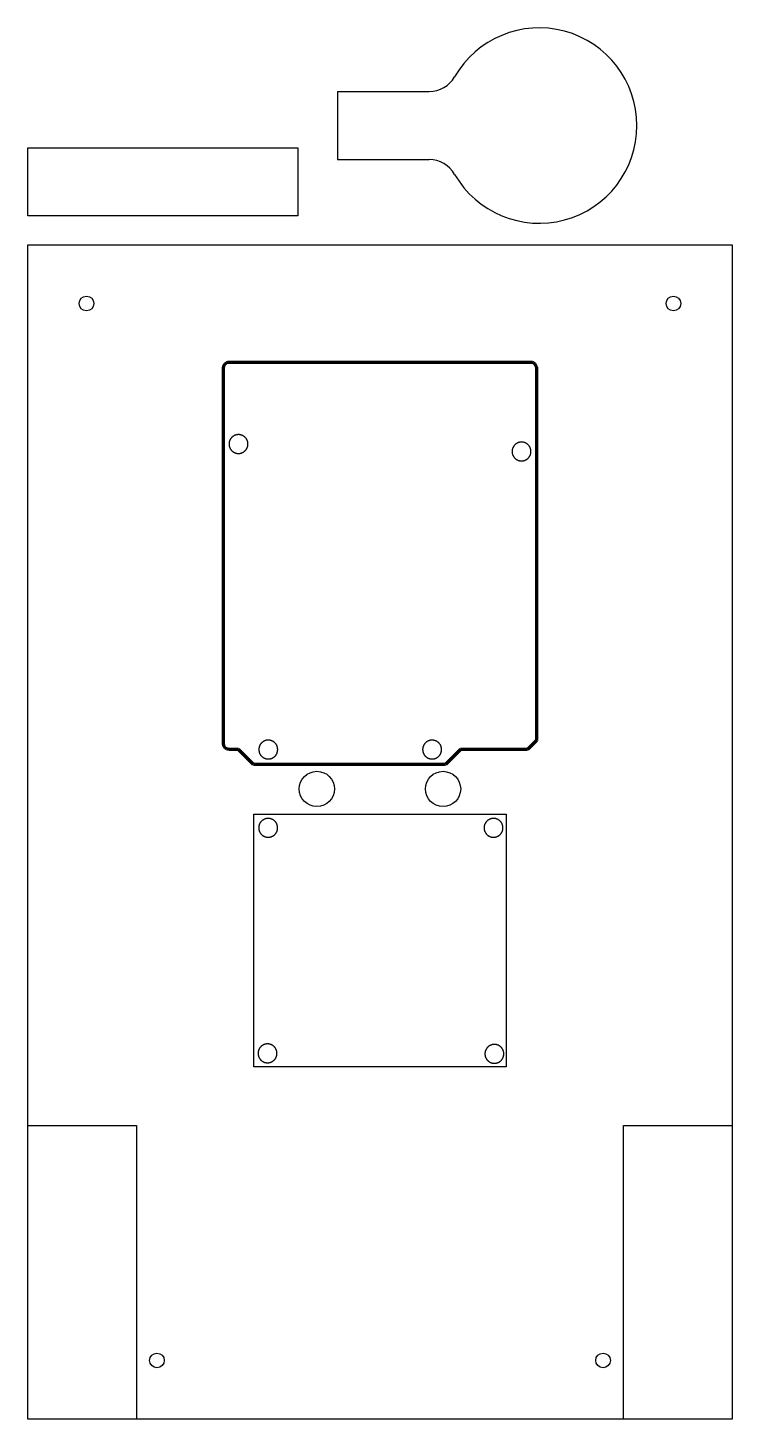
# Model space of a CAD drawing. Header units: millimetres. Extents: x -130 to 115, y 0 to 237.
# Drawn here: x -130 to -10, y 0 to 236.9 of the extents above; entities that cross this region are included whole.
import ezdxf

# ---------------------------------------------------------------- set-up
doc = ezdxf.new("R2010")
doc.units = ezdxf.units.MM
doc.layers.add('Incisione', color=5, linetype='Continuous', true_color=0x1710ff)
doc.layers.add('Taglio', color=22, linetype='Continuous', true_color=0xc0240f)

msp = doc.modelspace()

# ---------------------------------------------------------------- linework, layer by layer
for p, q in [((-77.28, 226.1), (-61.64, 226.1)), ((-77.28, 226.1), (-77.28, 214.5)), ((-77.28, 214.5), (-61.64, 214.5)), ((-93.02, 0), (-130.02, 0)), ((-10.02, 0), (-47.02, 0))]:
    msp.add_line(p, q)
for points in [[(-130.02, 216.51), (-84.02, 216.51), (-84.02, 204.91), (-130.02, 204.91)], [(-130.02, 200), (-10.02, 200), (-10.02, 0), (-130.02, 0)]]:
    msp.add_lwpolyline(points, close=True)
at = {"color": 52, "true_color": 0xc8c92d}
for points in [[(-91.52, 103.03), (-48.52, 103.03), (-48.52, 60.03), (-91.52, 60.03)], [(-130.02, 50), (-111.52, 50), (-111.52, 0), (-130.02, 0)], [(-28.52, 50), (-10.02, 50), (-10.02, 0), (-28.52, 0)]]:
    msp.add_lwpolyline(points, close=True, dxfattribs=at)
at = {"color": 1}
for centre in [(-120.02, 190), (-20.02, 190), (-108.02, 10), (-32.02, 10)]:
    msp.add_circle(centre, 1.25, dxfattribs=at)
for centre in [(-80.77, 107.33), (-59.27, 107.33)]:
    msp.add_circle(centre, 3)
for centre, radius, start, end in [((-42.88, 220.3), 16.64, 0, 150.068), ((-61.64, 231.1), 5, 270, 330.068), ((-42.88, 220.3), 16.64, 209.932, 0), ((-61.64, 209.5), 5, 29.932, 90)]:
    msp.add_arc(centre, radius, start, end)
at = {"layer": 'Incisione', "color": 41, "lineweight": 211, "true_color": 0xf4ee51}
msp.add_lwpolyline([(-96.67, 179.04), (-96.62, 179.29)], dxfattribs=at)
at = {"layer": 'Incisione', "color": 52, "lineweight": 211, "true_color": 0xc8c92d}
for points in [[(-96.67, 115.03), (-96.67, 179.04)], [(-96.62, 179.29), (-96.54, 179.52)], [(-96.54, 179.52), (-96.37, 179.74)], [(-96.37, 179.74), (-96.16, 179.9)], [(-96.16, 179.9), (-95.93, 179.99)], [(-95.93, 179.99), (-95.67, 180.03)], [(-95.67, 180.03), (-44.38, 180.03)], [(-44.38, 180.03), (-44.11, 179.99)], [(-44.11, 179.99), (-43.87, 179.9)], [(-43.87, 179.9), (-43.66, 179.74)], [(-43.66, 179.74), (-43.51, 179.52)], [(-43.51, 179.52), (-43.41, 179.29)], [(-43.41, 179.29), (-43.37, 179.04)], [(-43.37, 179.04), (-43.37, 115.56)], [(-96.62, 114.78), (-96.67, 115.03)], [(-96.54, 114.54), (-96.62, 114.78)], [(-96.37, 114.33), (-96.54, 114.54)], [(-96.16, 114.16), (-96.37, 114.33)], [(-95.93, 114.08), (-96.16, 114.16)], [(-95.67, 114.04), (-95.93, 114.08)], [(-94.13, 114.04), (-95.67, 114.04)], [(-91.59, 111.5), (-94.13, 114.04)], [(-56.32, 114.04), (-58.85, 111.5)], [(-44.89, 114.04), (-56.32, 114.04)], [(-43.37, 115.56), (-44.89, 114.04)], [(-58.85, 111.5), (-91.59, 111.5)]]:
    msp.add_lwpolyline(points, dxfattribs=at)
at = {"layer": 'Taglio'}
for points in [[(-94.13, 164.46), (-94.07, 164.46), (-94.02, 164.46), (-93.96, 164.47), (-93.9, 164.47), (-93.85, 164.48), (-93.79, 164.49), (-93.74, 164.51), (-93.69, 164.52), (-93.63, 164.54), (-93.58, 164.55), (-93.53, 164.57), (-93.48, 164.6), (-93.43, 164.62), (-93.38, 164.64), (-93.33, 164.67), (-93.28, 164.7), (-93.23, 164.73), (-93.19, 164.76), (-93.14, 164.79), (-93.1, 164.83), (-93.06, 164.87), (-93.02, 164.9), (-92.98, 164.94), (-92.94, 164.98), (-92.9, 165.02), (-92.87, 165.07), (-92.83, 165.11), (-92.8, 165.16), (-92.77, 165.2), (-92.74, 165.25), (-92.71, 165.3), (-92.69, 165.35), (-92.66, 165.4), (-92.64, 165.45), (-92.62, 165.5), (-92.6, 165.56), (-92.59, 165.61), (-92.57, 165.66), (-92.56, 165.72), (-92.55, 165.77), (-92.54, 165.83), (-92.53, 165.88), (-92.52, 165.94), (-92.52, 165.99), (-92.52, 166.05), (-92.52, 166.1), (-92.52, 166.16), (-92.53, 166.21), (-92.53, 166.27), (-92.54, 166.33), (-92.55, 166.38), (-92.56, 166.43), (-92.57, 166.49), (-92.59, 166.54), (-92.61, 166.6), (-92.63, 166.65), (-92.65, 166.7), (-92.67, 166.75), (-92.7, 166.8), (-92.72, 166.85), (-92.75, 166.9), (-92.78, 166.94), (-92.81, 166.99), (-92.84, 167.04), (-92.88, 167.08), (-92.91, 167.12), (-92.95, 167.16), (-92.99, 167.2), (-93.03, 167.24), (-93.07, 167.28), (-93.11, 167.32), (-93.16, 167.35), (-93.2, 167.38), (-93.25, 167.41), (-93.3, 167.44), (-93.34, 167.47), (-93.39, 167.5), (-93.44, 167.52), (-93.49, 167.54), (-93.55, 167.57), (-93.6, 167.59), (-93.65, 167.6), (-93.7, 167.62), (-93.76, 167.63), (-93.81, 167.64), (-93.87, 167.65), (-93.92, 167.66), (-93.98, 167.67), (-94.03, 167.67), (-94.09, 167.67), (-94.15, 167.67), (-94.2, 167.67), (-94.26, 167.67), (-94.31, 167.66), (-94.37, 167.66), (-94.42, 167.65), (-94.48, 167.64), (-94.53, 167.62), (-94.58, 167.61), (-94.64, 167.59), (-94.69, 167.57), (-94.74, 167.55), (-94.79, 167.53), (-94.84, 167.51), (-94.89, 167.48), (-94.94, 167.45), (-94.99, 167.42), (-95.04, 167.39), (-95.08, 167.36), (-95.13, 167.33), (-95.17, 167.29), (-95.21, 167.25), (-95.25, 167.22), (-95.29, 167.18), (-95.33, 167.14), (-95.36, 167.09), (-95.4, 167.05), (-95.43, 167.01), (-95.46, 166.96), (-95.49, 166.91), (-95.52, 166.87), (-95.55, 166.82), (-95.57, 166.77), (-95.6, 166.72), (-95.62, 166.66), (-95.64, 166.61), (-95.66, 166.56), (-95.67, 166.51), (-95.69, 166.45), (-95.7, 166.4), (-95.71, 166.34), (-95.72, 166.29), (-95.73, 166.23), (-95.73, 166.18), (-95.73, 166.12), (-95.73, 166.07)], [(-95.73, 166.07), (-95.73, 166.01), (-95.73, 165.95), (-95.73, 165.9), (-95.72, 165.84), (-95.71, 165.79), (-95.7, 165.73), (-95.69, 165.68), (-95.67, 165.62), (-95.66, 165.57), (-95.64, 165.52), (-95.62, 165.46), (-95.6, 165.41), (-95.57, 165.36), (-95.55, 165.31), (-95.52, 165.26), (-95.49, 165.21), (-95.46, 165.17), (-95.43, 165.12), (-95.39, 165.08), (-95.36, 165.03), (-95.32, 164.99), (-95.28, 164.95), (-95.24, 164.91), (-95.2, 164.87), (-95.16, 164.83), (-95.12, 164.8), (-95.07, 164.77), (-95.03, 164.73), (-94.98, 164.7), (-94.93, 164.67), (-94.88, 164.65), (-94.83, 164.62), (-94.78, 164.6), (-94.73, 164.58), (-94.68, 164.56), (-94.62, 164.54), (-94.57, 164.52), (-94.52, 164.51), (-94.46, 164.49), (-94.41, 164.48), (-94.35, 164.47), (-94.29, 164.47), (-94.24, 164.46), (-94.18, 164.46), (-94.13, 164.46)], [(-47.51, 164.8), (-47.51, 164.74), (-47.51, 164.68), (-47.5, 164.63), (-47.5, 164.57), (-47.49, 164.52), (-47.48, 164.46), (-47.47, 164.41), (-47.45, 164.35), (-47.43, 164.3), (-47.42, 164.25), (-47.4, 164.19), (-47.37, 164.14), (-47.35, 164.09), (-47.32, 164.04), (-47.3, 163.99), (-47.27, 163.94), (-47.24, 163.9), (-47.21, 163.85), (-47.17, 163.81), (-47.14, 163.76), (-47.1, 163.72), (-47.06, 163.68), (-47.02, 163.64), (-46.98, 163.6), (-46.94, 163.57), (-46.89, 163.53), (-46.85, 163.5), (-46.8, 163.46), (-46.76, 163.43), (-46.71, 163.4), (-46.66, 163.38), (-46.61, 163.35), (-46.56, 163.33), (-46.51, 163.31), (-46.45, 163.29), (-46.4, 163.27), (-46.35, 163.25), (-46.29, 163.24), (-46.24, 163.22), (-46.18, 163.21), (-46.13, 163.2), (-46.07, 163.2), (-46.02, 163.19), (-45.96, 163.19), (-45.9, 163.19), (-45.85, 163.19), (-45.79, 163.19), (-45.74, 163.2), (-45.68, 163.2), (-45.63, 163.21), (-45.57, 163.22), (-45.52, 163.24), (-45.46, 163.25), (-45.41, 163.27), (-45.36, 163.28), (-45.31, 163.3), (-45.26, 163.33), (-45.2, 163.35), (-45.16, 163.37), (-45.11, 163.4), (-45.06, 163.43), (-45.01, 163.46), (-44.97, 163.49), (-44.92, 163.52), (-44.88, 163.56), (-44.84, 163.6), (-44.79, 163.63), (-44.75, 163.67), (-44.72, 163.71), (-44.68, 163.76), (-44.64, 163.8), (-44.61, 163.84), (-44.58, 163.89), (-44.55, 163.93), (-44.52, 163.98), (-44.49, 164.03), (-44.47, 164.08), (-44.44, 164.13), (-44.42, 164.18), (-44.4, 164.23), (-44.38, 164.29), (-44.36, 164.34), (-44.35, 164.39), (-44.34, 164.45), (-44.32, 164.5), (-44.31, 164.56), (-44.31, 164.61), (-44.3, 164.67), (-44.3, 164.72), (-44.3, 164.78), (-44.3, 164.83), (-44.3, 164.89), (-44.3, 164.95), (-44.31, 165), (-44.32, 165.06), (-44.33, 165.11), (-44.34, 165.17), (-44.35, 165.22), (-44.37, 165.27), (-44.39, 165.33), (-44.41, 165.38), (-44.43, 165.43), (-44.45, 165.48), (-44.47, 165.53), (-44.5, 165.58), (-44.53, 165.63), (-44.56, 165.67), (-44.59, 165.72), (-44.62, 165.77), (-44.66, 165.81), (-44.69, 165.85), (-44.73, 165.89), (-44.77, 165.93), (-44.81, 165.97), (-44.85, 166.01), (-44.89, 166.05), (-44.94, 166.08), (-44.98, 166.11), (-45.03, 166.14), (-45.07, 166.17), (-45.12, 166.2), (-45.17, 166.23), (-45.22, 166.25), (-45.27, 166.28), (-45.32, 166.3), (-45.38, 166.32), (-45.43, 166.33), (-45.48, 166.35), (-45.54, 166.36), (-45.59, 166.37), (-45.65, 166.38), (-45.7, 166.39), (-45.76, 166.4), (-45.81, 166.4), (-45.87, 166.4), (-45.92, 166.4), (-45.98, 166.4), (-46.03, 166.4), (-46.09, 166.39), (-46.15, 166.39), (-46.2, 166.38), (-46.25, 166.37), (-46.31, 166.35), (-46.36, 166.34), (-46.42, 166.32), (-46.47, 166.3), (-46.52, 166.28), (-46.57, 166.26), (-46.62, 166.24), (-46.67, 166.21), (-46.72, 166.18), (-46.77, 166.15), (-46.81, 166.12), (-46.86, 166.09), (-46.9, 166.06), (-46.95, 166.02), (-46.99, 165.99), (-47.03, 165.95), (-47.07, 165.91), (-47.11, 165.87), (-47.14, 165.82), (-47.18, 165.78), (-47.21, 165.74), (-47.24, 165.69), (-47.27, 165.64), (-47.3, 165.6), (-47.33, 165.55), (-47.35, 165.5), (-47.38, 165.45), (-47.4, 165.4), (-47.42, 165.34), (-47.44, 165.29), (-47.45, 165.24), (-47.47, 165.18), (-47.48, 165.13), (-47.49, 165.07), (-47.5, 165.02), (-47.5, 164.96), (-47.51, 164.91), (-47.51, 164.85), (-47.51, 164.8)], [(-89.05, 112.43), (-88.99, 112.43), (-88.94, 112.43), (-88.88, 112.44), (-88.83, 112.44), (-88.77, 112.45), (-88.72, 112.46), (-88.66, 112.47), (-88.61, 112.49), (-88.56, 112.51), (-88.5, 112.52), (-88.45, 112.54), (-88.4, 112.56), (-88.35, 112.59), (-88.3, 112.61), (-88.25, 112.64), (-88.2, 112.67), (-88.16, 112.7), (-88.11, 112.73), (-88.06, 112.76), (-88.02, 112.8), (-87.98, 112.84), (-87.94, 112.87), (-87.9, 112.91), (-87.86, 112.95), (-87.82, 112.99), (-87.79, 113.04), (-87.75, 113.08), (-87.72, 113.13), (-87.69, 113.17), (-87.66, 113.22), (-87.63, 113.27), (-87.61, 113.32), (-87.58, 113.37), (-87.56, 113.42), (-87.54, 113.47), (-87.52, 113.52), (-87.51, 113.58), (-87.49, 113.63), (-87.48, 113.69), (-87.47, 113.74), (-87.46, 113.8), (-87.45, 113.85), (-87.45, 113.91), (-87.44, 113.96), (-87.44, 114.02), (-87.44, 114.07), (-87.44, 114.13), (-87.45, 114.18), (-87.45, 114.24), (-87.46, 114.29), (-87.47, 114.35), (-87.48, 114.4), (-87.5, 114.46), (-87.51, 114.51), (-87.53, 114.56), (-87.55, 114.62), (-87.57, 114.67), (-87.59, 114.72), (-87.62, 114.77), (-87.64, 114.82), (-87.67, 114.87), (-87.7, 114.91), (-87.73, 114.96), (-87.77, 115.01), (-87.8, 115.05), (-87.84, 115.09), (-87.87, 115.13), (-87.91, 115.17), (-87.95, 115.21), (-87.99, 115.25), (-88.04, 115.28), (-88.08, 115.32), (-88.12, 115.35), (-88.17, 115.38), (-88.22, 115.41), (-88.27, 115.44), (-88.32, 115.47), (-88.37, 115.49), (-88.42, 115.51), (-88.47, 115.54), (-88.52, 115.55), (-88.57, 115.57), (-88.63, 115.59), (-88.68, 115.6), (-88.73, 115.61), (-88.79, 115.62), (-88.84, 115.63), (-88.9, 115.64), (-88.96, 115.64), (-89.01, 115.64), (-89.07, 115.64), (-89.12, 115.64), (-89.18, 115.64), (-89.23, 115.63), (-89.29, 115.63), (-89.34, 115.62), (-89.4, 115.61), (-89.45, 115.59), (-89.51, 115.58), (-89.56, 115.56), (-89.61, 115.54), (-89.66, 115.52), (-89.71, 115.5), (-89.77, 115.48), (-89.81, 115.45), (-89.86, 115.42), (-89.91, 115.39), (-89.96, 115.36), (-90, 115.33), (-90.05, 115.3), (-90.09, 115.26), (-90.13, 115.22), (-90.17, 115.19), (-90.21, 115.15), (-90.25, 115.11), (-90.29, 115.06), (-90.32, 115.02), (-90.35, 114.98), (-90.39, 114.93), (-90.42, 114.88), (-90.44, 114.83), (-90.47, 114.79), (-90.5, 114.74), (-90.52, 114.69), (-90.54, 114.63), (-90.56, 114.58), (-90.58, 114.53), (-90.6, 114.48), (-90.61, 114.42), (-90.62, 114.37), (-90.63, 114.31), (-90.64, 114.26), (-90.65, 114.2), (-90.65, 114.15), (-90.66, 114.09), (-90.66, 114.04)], [(-90.66, 114.04), (-90.66, 113.98), (-90.65, 113.92), (-90.65, 113.87), (-90.64, 113.81), (-90.63, 113.76), (-90.62, 113.7), (-90.61, 113.65), (-90.59, 113.59), (-90.58, 113.54), (-90.56, 113.49), (-90.54, 113.43), (-90.52, 113.38), (-90.49, 113.33), (-90.47, 113.28), (-90.44, 113.23), (-90.41, 113.18), (-90.38, 113.14), (-90.35, 113.09), (-90.32, 113.05), (-90.28, 113), (-90.24, 112.96), (-90.21, 112.92), (-90.17, 112.88), (-90.12, 112.84), (-90.08, 112.8), (-90.04, 112.77), (-89.99, 112.74), (-89.95, 112.7), (-89.9, 112.67), (-89.85, 112.64), (-89.8, 112.62), (-89.75, 112.59), (-89.7, 112.57), (-89.65, 112.55), (-89.6, 112.52), (-89.55, 112.51), (-89.49, 112.49), (-89.44, 112.48), (-89.38, 112.46), (-89.33, 112.45), (-89.27, 112.44), (-89.22, 112.44), (-89.16, 112.43), (-89.1, 112.43), (-89.05, 112.43)], [(-61.14, 112.43), (-61.08, 112.43), (-61.03, 112.43), (-60.97, 112.44), (-60.92, 112.44), (-60.86, 112.45), (-60.81, 112.46), (-60.75, 112.47), (-60.7, 112.49), (-60.65, 112.51), (-60.59, 112.52), (-60.54, 112.54), (-60.49, 112.56), (-60.44, 112.59), (-60.39, 112.61), (-60.34, 112.64), (-60.29, 112.67), (-60.25, 112.7), (-60.2, 112.73), (-60.16, 112.76), (-60.11, 112.8), (-60.07, 112.84), (-60.03, 112.87), (-59.99, 112.91), (-59.95, 112.95), (-59.91, 112.99), (-59.88, 113.04), (-59.85, 113.08), (-59.81, 113.13), (-59.78, 113.17), (-59.75, 113.22), (-59.73, 113.27), (-59.7, 113.32), (-59.68, 113.37), (-59.65, 113.42), (-59.63, 113.47), (-59.61, 113.52), (-59.6, 113.58), (-59.58, 113.63), (-59.57, 113.69), (-59.56, 113.74), (-59.55, 113.8), (-59.54, 113.85), (-59.54, 113.91), (-59.53, 113.96), (-59.53, 114.02), (-59.53, 114.07), (-59.53, 114.13), (-59.54, 114.18), (-59.54, 114.24), (-59.55, 114.29), (-59.56, 114.35), (-59.57, 114.4), (-59.59, 114.46), (-59.6, 114.51), (-59.62, 114.56), (-59.64, 114.62), (-59.66, 114.67), (-59.68, 114.72), (-59.71, 114.77), (-59.73, 114.82), (-59.76, 114.87), (-59.79, 114.91), (-59.82, 114.96), (-59.86, 115.01), (-59.89, 115.05), (-59.93, 115.09), (-59.96, 115.13), (-60, 115.17), (-60.04, 115.21), (-60.08, 115.25), (-60.13, 115.28), (-60.17, 115.32), (-60.22, 115.35), (-60.26, 115.38), (-60.31, 115.41), (-60.36, 115.44), (-60.41, 115.47), (-60.46, 115.49), (-60.51, 115.51), (-60.56, 115.54), (-60.61, 115.55), (-60.66, 115.57), (-60.72, 115.59), (-60.77, 115.6), (-60.83, 115.61), (-60.88, 115.62), (-60.94, 115.63), (-60.99, 115.64), (-61.05, 115.64), (-61.1, 115.64), (-61.16, 115.64), (-61.21, 115.64), (-61.27, 115.64), (-61.32, 115.63), (-61.38, 115.63), (-61.43, 115.62), (-61.49, 115.61), (-61.54, 115.59), (-61.6, 115.58), (-61.65, 115.56), (-61.7, 115.54), (-61.75, 115.52), (-61.81, 115.5), (-61.86, 115.48), (-61.91, 115.45), (-61.95, 115.42), (-62, 115.39), (-62.05, 115.36), (-62.09, 115.33), (-62.14, 115.3), (-62.18, 115.26), (-62.22, 115.22), (-62.26, 115.19), (-62.3, 115.15), (-62.34, 115.11), (-62.38, 115.06), (-62.41, 115.02), (-62.44, 114.98), (-62.48, 114.93), (-62.51, 114.88), (-62.54, 114.83), (-62.56, 114.79), (-62.59, 114.74), (-62.61, 114.69), (-62.63, 114.63), (-62.65, 114.58), (-62.67, 114.53), (-62.69, 114.48), (-62.7, 114.42), (-62.71, 114.37), (-62.72, 114.31), (-62.73, 114.26), (-62.74, 114.2), (-62.74, 114.15), (-62.75, 114.09), (-62.75, 114.04)], [(-62.75, 114.04), (-62.75, 113.98), (-62.74, 113.92), (-62.74, 113.87), (-62.73, 113.81), (-62.72, 113.76), (-62.71, 113.7), (-62.7, 113.65), (-62.69, 113.59), (-62.67, 113.54), (-62.65, 113.49), (-62.63, 113.43), (-62.61, 113.38), (-62.58, 113.33), (-62.56, 113.28), (-62.53, 113.23), (-62.5, 113.18), (-62.47, 113.14), (-62.44, 113.09), (-62.41, 113.05), (-62.37, 113), (-62.33, 112.96), (-62.3, 112.92), (-62.26, 112.88), (-62.22, 112.84), (-62.17, 112.8), (-62.13, 112.77), (-62.08, 112.74), (-62.04, 112.7), (-61.99, 112.67), (-61.94, 112.64), (-61.89, 112.62), (-61.84, 112.59), (-61.79, 112.57), (-61.74, 112.55), (-61.69, 112.52), (-61.64, 112.51), (-61.58, 112.49), (-61.53, 112.48), (-61.47, 112.46), (-61.42, 112.45), (-61.36, 112.44), (-61.31, 112.44), (-61.25, 112.43), (-61.2, 112.43), (-61.14, 112.43)], [(-89.07, 99.1), (-89.01, 99.1), (-88.96, 99.1), (-88.9, 99.11), (-88.85, 99.11), (-88.79, 99.12), (-88.74, 99.13), (-88.68, 99.15), (-88.63, 99.16), (-88.58, 99.18), (-88.52, 99.19), (-88.47, 99.21), (-88.42, 99.24), (-88.37, 99.26), (-88.32, 99.28), (-88.27, 99.31), (-88.22, 99.34), (-88.18, 99.37), (-88.13, 99.4), (-88.08, 99.44), (-88.04, 99.47), (-88, 99.51), (-87.96, 99.54), (-87.92, 99.58), (-87.88, 99.62), (-87.84, 99.67), (-87.81, 99.71), (-87.77, 99.75), (-87.74, 99.8), (-87.71, 99.84), (-87.68, 99.89), (-87.65, 99.94), (-87.63, 99.99), (-87.61, 100.04), (-87.58, 100.09), (-87.56, 100.14), (-87.54, 100.2), (-87.53, 100.25), (-87.51, 100.3), (-87.5, 100.36), (-87.49, 100.41), (-87.48, 100.47), (-87.47, 100.52), (-87.47, 100.58), (-87.46, 100.63), (-87.46, 100.69), (-87.46, 100.74), (-87.46, 100.8), (-87.47, 100.86), (-87.47, 100.91), (-87.48, 100.97), (-87.49, 101.02), (-87.5, 101.08), (-87.52, 101.13), (-87.53, 101.18), (-87.55, 101.24), (-87.57, 101.29), (-87.59, 101.34), (-87.61, 101.39), (-87.64, 101.44), (-87.66, 101.49), (-87.69, 101.54), (-87.72, 101.59), (-87.75, 101.63), (-87.79, 101.68), (-87.82, 101.72), (-87.86, 101.76), (-87.89, 101.8), (-87.93, 101.84), (-87.97, 101.88), (-88.01, 101.92), (-88.06, 101.96), (-88.1, 101.99), (-88.14, 102.02), (-88.19, 102.05), (-88.24, 102.08), (-88.29, 102.11), (-88.34, 102.14), (-88.39, 102.16), (-88.44, 102.19), (-88.49, 102.21), (-88.54, 102.23), (-88.59, 102.24), (-88.65, 102.26), (-88.7, 102.27), (-88.75, 102.28), (-88.81, 102.29), (-88.86, 102.3), (-88.92, 102.31), (-88.98, 102.31), (-89.03, 102.31), (-89.09, 102.32), (-89.14, 102.31), (-89.2, 102.31), (-89.25, 102.3), (-89.31, 102.3), (-89.36, 102.29), (-89.42, 102.28), (-89.47, 102.26), (-89.53, 102.25), (-89.58, 102.23), (-89.63, 102.21), (-89.68, 102.19), (-89.74, 102.17), (-89.79, 102.15), (-89.83, 102.12), (-89.88, 102.09), (-89.93, 102.06), (-89.98, 102.03), (-90.02, 102), (-90.07, 101.97), (-90.11, 101.93), (-90.15, 101.9), (-90.19, 101.86), (-90.23, 101.82), (-90.27, 101.78), (-90.31, 101.73), (-90.34, 101.69), (-90.37, 101.65), (-90.41, 101.6), (-90.44, 101.55), (-90.46, 101.51), (-90.49, 101.46), (-90.52, 101.41), (-90.54, 101.36), (-90.56, 101.31), (-90.58, 101.25), (-90.6, 101.2), (-90.62, 101.15), (-90.63, 101.09), (-90.64, 101.04), (-90.65, 100.98), (-90.66, 100.93), (-90.67, 100.87), (-90.67, 100.82), (-90.68, 100.76), (-90.68, 100.71)], [(-50.68, 99.1), (-50.62, 99.1), (-50.56, 99.1), (-50.51, 99.11), (-50.45, 99.11), (-50.4, 99.12), (-50.34, 99.13), (-50.29, 99.15), (-50.24, 99.16), (-50.18, 99.18), (-50.13, 99.19), (-50.08, 99.21), (-50.03, 99.24), (-49.98, 99.26), (-49.93, 99.28), (-49.88, 99.31), (-49.83, 99.34), (-49.78, 99.37), (-49.74, 99.4), (-49.69, 99.44), (-49.65, 99.47), (-49.61, 99.51), (-49.57, 99.54), (-49.53, 99.58), (-49.49, 99.62), (-49.45, 99.67), (-49.42, 99.71), (-49.38, 99.75), (-49.35, 99.8), (-49.32, 99.84), (-49.29, 99.89), (-49.26, 99.94), (-49.24, 99.99), (-49.21, 100.04), (-49.19, 100.09), (-49.17, 100.14), (-49.15, 100.2), (-49.13, 100.25), (-49.12, 100.3), (-49.11, 100.36), (-49.09, 100.41), (-49.09, 100.47), (-49.08, 100.52), (-49.07, 100.58), (-49.07, 100.63), (-49.07, 100.69), (-49.07, 100.74), (-49.07, 100.8), (-49.07, 100.86), (-49.08, 100.91), (-49.09, 100.97), (-49.1, 101.02), (-49.11, 101.08), (-49.12, 101.13), (-49.14, 101.18), (-49.16, 101.24), (-49.18, 101.29), (-49.2, 101.34), (-49.22, 101.39), (-49.24, 101.44), (-49.27, 101.49), (-49.3, 101.54), (-49.33, 101.59), (-49.36, 101.63), (-49.39, 101.68), (-49.43, 101.72), (-49.46, 101.76), (-49.5, 101.8), (-49.54, 101.84), (-49.58, 101.88), (-49.62, 101.92), (-49.66, 101.96), (-49.71, 101.99), (-49.75, 102.02), (-49.8, 102.05), (-49.84, 102.08), (-49.89, 102.11), (-49.94, 102.14), (-49.99, 102.16), (-50.04, 102.19), (-50.09, 102.21), (-50.15, 102.23), (-50.2, 102.24), (-50.25, 102.26), (-50.31, 102.27), (-50.36, 102.28), (-50.42, 102.29), (-50.47, 102.3), (-50.53, 102.31), (-50.58, 102.31), (-50.64, 102.31), (-50.69, 102.32), (-50.75, 102.31), (-50.81, 102.31), (-50.86, 102.3), (-50.92, 102.3), (-50.97, 102.29), (-51.03, 102.28), (-51.08, 102.26), (-51.13, 102.25), (-51.19, 102.23), (-51.24, 102.21), (-51.29, 102.19), (-51.34, 102.17), (-51.39, 102.15), (-51.44, 102.12), (-51.49, 102.09), (-51.54, 102.06), (-51.58, 102.03), (-51.63, 102), (-51.67, 101.97), (-51.72, 101.93), (-51.76, 101.9), (-51.8, 101.86), (-51.84, 101.82), (-51.88, 101.78), (-51.91, 101.73), (-51.95, 101.69), (-51.98, 101.65), (-52.01, 101.6), (-52.04, 101.55), (-52.07, 101.51), (-52.1, 101.46), (-52.12, 101.41), (-52.15, 101.36), (-52.17, 101.31), (-52.19, 101.25), (-52.21, 101.2), (-52.22, 101.15), (-52.24, 101.09), (-52.25, 101.04), (-52.26, 100.98), (-52.27, 100.93), (-52.27, 100.87), (-52.28, 100.82), (-52.28, 100.76), (-52.28, 100.71)], [(-90.68, 100.71), (-90.68, 100.65), (-90.67, 100.59), (-90.67, 100.54), (-90.66, 100.48), (-90.65, 100.43), (-90.64, 100.37), (-90.63, 100.32), (-90.61, 100.26), (-90.6, 100.21), (-90.58, 100.16), (-90.56, 100.1), (-90.54, 100.05), (-90.51, 100), (-90.49, 99.95), (-90.46, 99.9), (-90.43, 99.85), (-90.4, 99.81), (-90.37, 99.76), (-90.34, 99.72), (-90.3, 99.67), (-90.26, 99.63), (-90.23, 99.59), (-90.19, 99.55), (-90.14, 99.51), (-90.1, 99.48), (-90.06, 99.44), (-90.01, 99.41), (-89.97, 99.37), (-89.92, 99.34), (-89.87, 99.31), (-89.82, 99.29), (-89.77, 99.26), (-89.72, 99.24), (-89.67, 99.22), (-89.62, 99.2), (-89.57, 99.18), (-89.51, 99.16), (-89.46, 99.15), (-89.4, 99.13), (-89.35, 99.12), (-89.29, 99.11), (-89.24, 99.11), (-89.18, 99.1), (-89.12, 99.1), (-89.07, 99.1)], [(-52.28, 100.71), (-52.28, 100.65), (-52.28, 100.59), (-52.27, 100.54), (-52.27, 100.48), (-52.26, 100.43), (-52.25, 100.37), (-52.24, 100.32), (-52.22, 100.26), (-52.2, 100.21), (-52.19, 100.16), (-52.17, 100.1), (-52.14, 100.05), (-52.12, 100), (-52.1, 99.95), (-52.07, 99.9), (-52.04, 99.85), (-52.01, 99.81), (-51.98, 99.76), (-51.94, 99.72), (-51.91, 99.67), (-51.87, 99.63), (-51.83, 99.59), (-51.79, 99.55), (-51.75, 99.51), (-51.71, 99.48), (-51.67, 99.44), (-51.62, 99.41), (-51.57, 99.37), (-51.53, 99.34), (-51.48, 99.31), (-51.43, 99.29), (-51.38, 99.26), (-51.33, 99.24), (-51.28, 99.22), (-51.23, 99.2), (-51.17, 99.18), (-51.12, 99.16), (-51.06, 99.15), (-51.01, 99.13), (-50.95, 99.12), (-50.9, 99.11), (-50.84, 99.11), (-50.79, 99.1), (-50.73, 99.1), (-50.68, 99.1)], [(-89.18, 60.7), (-89.12, 60.7), (-89.07, 60.7), (-89.01, 60.7), (-88.96, 60.71), (-88.9, 60.72), (-88.85, 60.73), (-88.79, 60.74), (-88.74, 60.76), (-88.69, 60.77), (-88.63, 60.79), (-88.58, 60.81), (-88.53, 60.83), (-88.48, 60.86), (-88.43, 60.88), (-88.38, 60.91), (-88.33, 60.94), (-88.29, 60.97), (-88.24, 61), (-88.2, 61.03), (-88.15, 61.07), (-88.11, 61.1), (-88.07, 61.14), (-88.03, 61.18), (-87.99, 61.22), (-87.95, 61.26), (-87.92, 61.31), (-87.89, 61.35), (-87.85, 61.39), (-87.82, 61.44), (-87.79, 61.49), (-87.77, 61.54), (-87.74, 61.59), (-87.72, 61.64), (-87.69, 61.69), (-87.67, 61.74), (-87.66, 61.79), (-87.64, 61.85), (-87.62, 61.9), (-87.61, 61.95), (-87.6, 62.01), (-87.59, 62.06), (-87.58, 62.12), (-87.58, 62.17), (-87.57, 62.23), (-87.57, 62.28), (-87.57, 62.34), (-87.57, 62.4), (-87.58, 62.45), (-87.58, 62.51), (-87.59, 62.56), (-87.6, 62.62), (-87.61, 62.67), (-87.63, 62.73), (-87.64, 62.78), (-87.66, 62.83), (-87.68, 62.88), (-87.7, 62.94), (-87.72, 62.99), (-87.75, 63.04), (-87.78, 63.09), (-87.8, 63.13), (-87.83, 63.18), (-87.86, 63.23), (-87.9, 63.27), (-87.93, 63.32), (-87.97, 63.36), (-88, 63.4), (-88.04, 63.44), (-88.08, 63.48), (-88.12, 63.52), (-88.17, 63.55), (-88.21, 63.59), (-88.26, 63.62), (-88.3, 63.65), (-88.35, 63.68), (-88.4, 63.71), (-88.45, 63.73), (-88.5, 63.76), (-88.55, 63.78), (-88.6, 63.8), (-88.65, 63.82), (-88.7, 63.84), (-88.76, 63.86), (-88.81, 63.87), (-88.87, 63.88), (-88.92, 63.89), (-88.98, 63.9), (-89.03, 63.9), (-89.09, 63.91), (-89.14, 63.91), (-89.2, 63.91), (-89.25, 63.91), (-89.31, 63.91), (-89.37, 63.9), (-89.42, 63.89), (-89.48, 63.88), (-89.53, 63.87), (-89.58, 63.86), (-89.64, 63.85), (-89.69, 63.83), (-89.74, 63.81), (-89.8, 63.79), (-89.85, 63.77), (-89.9, 63.74), (-89.95, 63.72), (-89.99, 63.69), (-90.04, 63.66), (-90.09, 63.63), (-90.13, 63.6), (-90.18, 63.56), (-90.22, 63.53), (-90.26, 63.49), (-90.3, 63.45), (-90.34, 63.41), (-90.38, 63.37), (-90.42, 63.33), (-90.45, 63.29), (-90.49, 63.24), (-90.52, 63.2), (-90.55, 63.15), (-90.58, 63.1), (-90.6, 63.05), (-90.63, 63), (-90.65, 62.95), (-90.67, 62.9), (-90.69, 62.85), (-90.71, 62.8), (-90.73, 62.74), (-90.74, 62.69), (-90.75, 62.64), (-90.76, 62.58), (-90.77, 62.53), (-90.78, 62.47), (-90.78, 62.41), (-90.79, 62.36), (-90.79, 62.3)], [(-90.79, 62.3), (-90.79, 62.25), (-90.78, 62.19), (-90.78, 62.14), (-90.77, 62.08), (-90.76, 62.02), (-90.75, 61.97), (-90.74, 61.91), (-90.73, 61.86), (-90.71, 61.81), (-90.69, 61.75), (-90.67, 61.7), (-90.65, 61.65), (-90.63, 61.6), (-90.6, 61.55), (-90.57, 61.5), (-90.54, 61.45), (-90.51, 61.4), (-90.48, 61.36), (-90.45, 61.31), (-90.41, 61.27), (-90.38, 61.23), (-90.34, 61.19), (-90.3, 61.15), (-90.26, 61.11), (-90.21, 61.07), (-90.17, 61.04), (-90.13, 61), (-90.08, 60.97), (-90.03, 60.94), (-89.98, 60.91), (-89.94, 60.88), (-89.89, 60.86), (-89.83, 60.83), (-89.78, 60.81), (-89.73, 60.79), (-89.68, 60.77), (-89.62, 60.76), (-89.57, 60.74), (-89.51, 60.73), (-89.46, 60.72), (-89.4, 60.71), (-89.35, 60.7), (-89.29, 60.7), (-89.24, 60.7), (-89.18, 60.7)], [(-50.53, 60.61), (-50.47, 60.61), (-50.42, 60.61), (-50.36, 60.62), (-50.31, 60.62), (-50.25, 60.63), (-50.2, 60.64), (-50.14, 60.65), (-50.09, 60.67), (-50.04, 60.68), (-49.98, 60.7), (-49.93, 60.72), (-49.88, 60.74), (-49.83, 60.77), (-49.78, 60.79), (-49.73, 60.82), (-49.68, 60.85), (-49.64, 60.88), (-49.59, 60.91), (-49.55, 60.94), (-49.5, 60.98), (-49.46, 61.01), (-49.42, 61.05), (-49.38, 61.09), (-49.34, 61.13), (-49.3, 61.17), (-49.27, 61.22), (-49.24, 61.26), (-49.2, 61.31), (-49.17, 61.35), (-49.14, 61.4), (-49.12, 61.45), (-49.09, 61.5), (-49.07, 61.55), (-49.04, 61.6), (-49.02, 61.65), (-49.01, 61.7), (-48.99, 61.76), (-48.97, 61.81), (-48.96, 61.86), (-48.95, 61.92), (-48.94, 61.97), (-48.93, 62.03), (-48.93, 62.08), (-48.92, 62.14), (-48.92, 62.2), (-48.92, 62.25), (-48.92, 62.31), (-48.93, 62.36), (-48.93, 62.42), (-48.94, 62.47), (-48.95, 62.53), (-48.96, 62.58), (-48.98, 62.64), (-48.99, 62.69), (-49.01, 62.74), (-49.03, 62.8), (-49.05, 62.85), (-49.07, 62.9), (-49.1, 62.95), (-49.13, 63), (-49.15, 63.05), (-49.18, 63.09), (-49.21, 63.14), (-49.25, 63.18), (-49.28, 63.23), (-49.32, 63.27), (-49.35, 63.31), (-49.39, 63.35), (-49.43, 63.39), (-49.47, 63.43), (-49.52, 63.46), (-49.56, 63.5), (-49.61, 63.53), (-49.65, 63.56), (-49.7, 63.59), (-49.75, 63.62), (-49.8, 63.65), (-49.85, 63.67), (-49.9, 63.69), (-49.95, 63.71), (-50, 63.73), (-50.05, 63.75), (-50.11, 63.77), (-50.16, 63.78), (-50.22, 63.79), (-50.27, 63.8), (-50.33, 63.81), (-50.38, 63.82), (-50.44, 63.82), (-50.49, 63.82), (-50.55, 63.82), (-50.6, 63.82), (-50.66, 63.82), (-50.72, 63.81), (-50.77, 63.8), (-50.83, 63.8), (-50.88, 63.78), (-50.93, 63.77), (-50.99, 63.76), (-51.04, 63.74), (-51.09, 63.72), (-51.15, 63.7), (-51.2, 63.68), (-51.25, 63.65), (-51.3, 63.63), (-51.34, 63.6), (-51.39, 63.57), (-51.44, 63.54), (-51.48, 63.51), (-51.53, 63.48), (-51.57, 63.44), (-51.61, 63.4), (-51.65, 63.36), (-51.69, 63.33), (-51.73, 63.28), (-51.77, 63.24), (-51.8, 63.2), (-51.84, 63.15), (-51.87, 63.11), (-51.9, 63.06), (-51.93, 63.01), (-51.95, 62.96), (-51.98, 62.91), (-52, 62.86), (-52.02, 62.81), (-52.04, 62.76), (-52.06, 62.71), (-52.08, 62.65), (-52.09, 62.6), (-52.1, 62.55), (-52.11, 62.49), (-52.12, 62.44), (-52.13, 62.38), (-52.13, 62.33), (-52.14, 62.27), (-52.14, 62.21)], [(-52.14, 62.21), (-52.14, 62.16), (-52.13, 62.1), (-52.13, 62.05), (-52.12, 61.99), (-52.11, 61.94), (-52.1, 61.88), (-52.09, 61.83), (-52.08, 61.77), (-52.06, 61.72), (-52.04, 61.66), (-52.02, 61.61), (-52, 61.56), (-51.98, 61.51), (-51.95, 61.46), (-51.92, 61.41), (-51.89, 61.36), (-51.86, 61.32), (-51.83, 61.27), (-51.8, 61.22), (-51.76, 61.18), (-51.73, 61.14), (-51.69, 61.1), (-51.65, 61.06), (-51.61, 61.02), (-51.56, 60.98), (-51.52, 60.95), (-51.48, 60.91), (-51.43, 60.88), (-51.38, 60.85), (-51.33, 60.82), (-51.28, 60.79), (-51.23, 60.77), (-51.18, 60.75), (-51.13, 60.72), (-51.08, 60.7), (-51.03, 60.69), (-50.97, 60.67), (-50.92, 60.65), (-50.86, 60.64), (-50.81, 60.63), (-50.75, 60.62), (-50.7, 60.62), (-50.64, 60.61), (-50.59, 60.61), (-50.53, 60.61)]]:
    msp.add_lwpolyline(points, dxfattribs=at)

doc.saveas('drawing.dxf')
